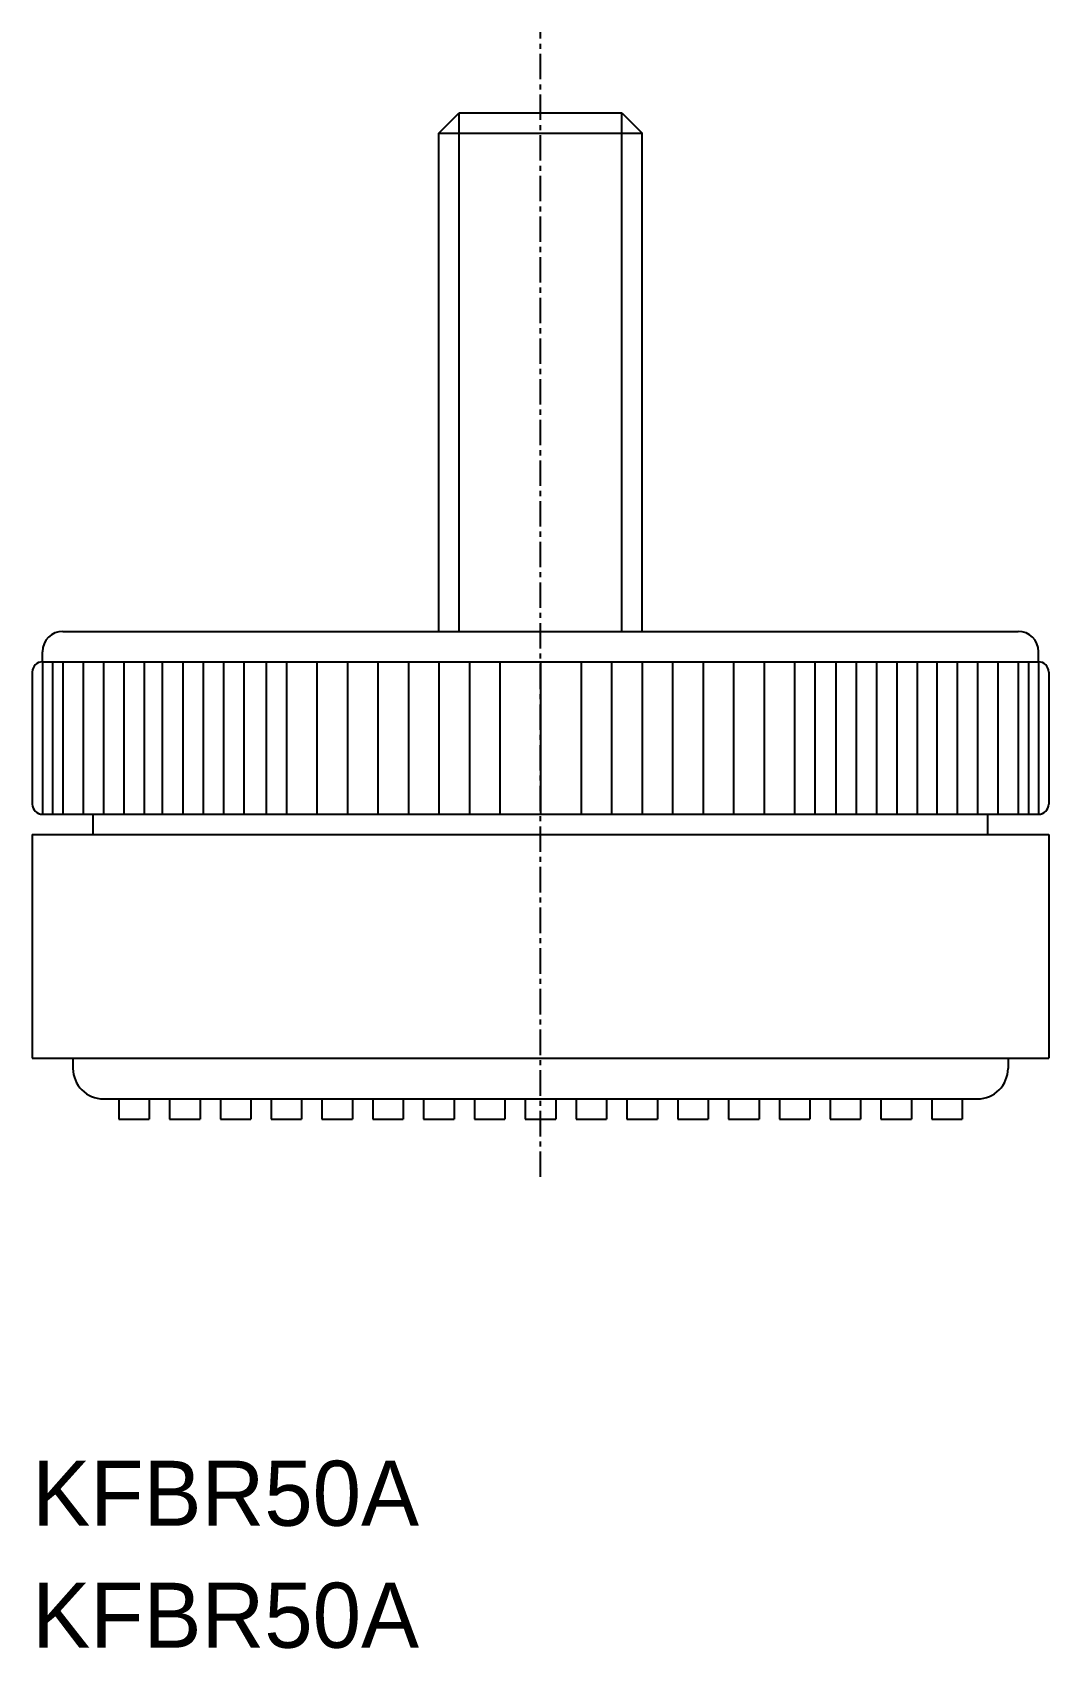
# Model space of a CAD drawing. Extents: x -3680.6 to -3630.6, y -941.8 to -862.3.
import ezdxf

# ---------------------------------------------------------------- set-up
doc = ezdxf.new("R2010")
doc.units = 0
doc.linetypes.add('CENTER', pattern=[2, 1.25, -0.25, 0.25, -0.25])
doc.layers.get('0').update_dxf_attribs({"linetype": 'CONTINUOUS'})
doc.layers.add('CENTER', color=1, linetype='CENTER')

msp = doc.modelspace()

# ---------------------------------------------------------------- linework, layer by layer
at = {"color": 7, "linetype": 'CONTINUOUS'}
for p, q in [((-3660.588, -867.224), (-3659.588, -866.224)), ((-3659.588, -866.224), (-3651.588, -866.224)), ((-3651.588, -866.224), (-3650.588, -867.224)), ((-3660.588, -867.224), (-3650.588, -867.224)), ((-3660.588, -891.724), (-3660.588, -867.224)), ((-3650.588, -891.724), (-3650.588, -867.224)), ((-3679.088, -891.724), (-3632.088, -891.724)), ((-3680.088, -893.224), (-3680.088, -892.724)), ((-3631.088, -893.224), (-3631.088, -892.724)), ((-3680.588, -893.724), (-3680.588, -900.224)), ((-3680.088, -893.224), (-3631.088, -893.224)), ((-3630.588, -893.724), (-3630.588, -900.224)), ((-3680.088, -900.724), (-3631.088, -900.724)), ((-3677.588, -901.724), (-3677.588, -900.724)), ((-3633.588, -901.724), (-3633.588, -900.724)), ((-3680.588, -901.724), (-3680.588, -912.724)), ((-3680.588, -901.724), (-3630.588, -901.724)), ((-3630.588, -901.724), (-3630.588, -912.724)), ((-3680.588, -912.724), (-3630.588, -912.724)), ((-3678.588, -912.724), (-3678.588, -913.224)), ((-3632.588, -912.724), (-3632.588, -913.224)), ((-3677.088, -914.724), (-3634.088, -914.724)), ((-3676.338, -914.724), (-3676.338, -915.724)), ((-3674.838, -914.724), (-3674.838, -915.724)), ((-3673.838, -914.724), (-3673.838, -915.724)), ((-3672.338, -914.724), (-3672.338, -915.724)), ((-3671.338, -914.724), (-3671.338, -915.724)), ((-3669.838, -914.724), (-3669.838, -915.724)), ((-3668.838, -914.724), (-3668.838, -915.724)), ((-3667.338, -914.724), (-3667.338, -915.724)), ((-3666.338, -914.724), (-3666.338, -915.724)), ((-3664.838, -914.724), (-3664.838, -915.724)), ((-3663.838, -914.724), (-3663.838, -915.724)), ((-3662.338, -914.724), (-3662.338, -915.724)), ((-3661.338, -914.724), (-3661.338, -915.724)), ((-3659.838, -914.724), (-3659.838, -915.724)), ((-3658.838, -914.724), (-3658.838, -915.724)), ((-3657.338, -914.724), (-3657.338, -915.724)), ((-3656.338, -914.724), (-3656.338, -915.724)), ((-3654.838, -914.724), (-3654.838, -915.724)), ((-3653.838, -914.724), (-3653.838, -915.724)), ((-3652.338, -914.724), (-3652.338, -915.724)), ((-3651.338, -914.724), (-3651.338, -915.724)), ((-3649.838, -914.724), (-3649.838, -915.724)), ((-3648.838, -914.724), (-3648.838, -915.724)), ((-3647.338, -914.724), (-3647.338, -915.724)), ((-3646.338, -914.724), (-3646.338, -915.724)), ((-3644.838, -914.724), (-3644.838, -915.724)), ((-3643.838, -914.724), (-3643.838, -915.724)), ((-3642.338, -914.724), (-3642.338, -915.724)), ((-3641.338, -914.724), (-3641.338, -915.724)), ((-3639.838, -914.724), (-3639.838, -915.724)), ((-3638.838, -914.724), (-3638.838, -915.724)), ((-3637.338, -914.724), (-3637.338, -915.724)), ((-3636.338, -914.724), (-3636.338, -915.724)), ((-3634.838, -914.724), (-3634.838, -915.724)), ((-3676.338, -915.724), (-3674.838, -915.724)), ((-3673.838, -915.724), (-3672.338, -915.724)), ((-3671.338, -915.724), (-3669.838, -915.724)), ((-3668.838, -915.724), (-3667.338, -915.724)), ((-3666.338, -915.724), (-3664.838, -915.724)), ((-3663.838, -915.724), (-3662.338, -915.724)), ((-3661.338, -915.724), (-3659.838, -915.724)), ((-3658.838, -915.724), (-3657.338, -915.724)), ((-3656.338, -915.724), (-3654.838, -915.724)), ((-3653.838, -915.724), (-3652.338, -915.724)), ((-3651.338, -915.724), (-3649.838, -915.724)), ((-3648.838, -915.724), (-3647.338, -915.724)), ((-3646.338, -915.724), (-3644.838, -915.724)), ((-3643.838, -915.724), (-3642.338, -915.724)), ((-3641.338, -915.724), (-3639.838, -915.724)), ((-3638.838, -915.724), (-3637.338, -915.724)), ((-3636.338, -915.724), (-3634.838, -915.724))]:
    msp.add_line(p, q, dxfattribs=at)
at = {"color": 3, "linetype": 'CONTINUOUS'}
for p, q in [((-3659.588, -891.724), (-3659.588, -866.224)), ((-3651.588, -891.724), (-3651.588, -866.224)), ((-3680.088, -893.224), (-3680.088, -900.724)), ((-3679.588, -893.224), (-3679.588, -900.724)), ((-3679.088, -893.224), (-3679.088, -900.724)), ((-3678.088, -893.224), (-3678.088, -900.724)), ((-3677.088, -893.224), (-3677.088, -900.724)), ((-3676.088, -893.224), (-3676.088, -900.724)), ((-3675.088, -893.224), (-3675.088, -900.724)), ((-3674.195, -893.224), (-3674.195, -900.724)), ((-3673.18, -893.224), (-3673.18, -900.724)), ((-3672.18, -893.224), (-3672.18, -900.724)), ((-3671.18, -893.224), (-3671.18, -900.724)), ((-3670.18, -893.224), (-3670.18, -900.724)), ((-3669.088, -893.224), (-3669.088, -900.724)), ((-3668.088, -893.224), (-3668.088, -900.724)), ((-3666.588, -893.224), (-3666.588, -900.724)), ((-3665.088, -893.224), (-3665.088, -900.724)), ((-3663.588, -893.224), (-3663.588, -900.724)), ((-3662.088, -893.224), (-3662.088, -900.724)), ((-3660.588, -893.224), (-3660.588, -900.724)), ((-3659.088, -893.224), (-3659.088, -900.724)), ((-3657.588, -893.224), (-3657.588, -900.724)), ((-3655.588, -893.224), (-3655.588, -900.724)), ((-3653.588, -893.224), (-3653.588, -900.724)), ((-3652.088, -893.224), (-3652.088, -900.724)), ((-3650.588, -893.224), (-3650.588, -900.724)), ((-3649.088, -893.224), (-3649.088, -900.724)), ((-3647.588, -893.224), (-3647.588, -900.724)), ((-3646.088, -893.224), (-3646.088, -900.724)), ((-3644.588, -893.224), (-3644.588, -900.724)), ((-3643.088, -893.224), (-3643.088, -900.724)), ((-3642.088, -893.224), (-3642.088, -900.724)), ((-3641.054, -893.224), (-3641.054, -900.724)), ((-3640.054, -893.224), (-3640.054, -900.724)), ((-3639.054, -893.224), (-3639.054, -900.724)), ((-3638.054, -893.224), (-3638.054, -900.724)), ((-3637.054, -893.224), (-3637.054, -900.724)), ((-3636.088, -893.224), (-3636.088, -900.724)), ((-3635.088, -893.224), (-3635.088, -900.724)), ((-3634.088, -893.224), (-3634.088, -900.724)), ((-3633.088, -893.224), (-3633.088, -900.724)), ((-3632.088, -893.224), (-3632.088, -900.724)), ((-3631.588, -893.224), (-3631.588, -900.724)), ((-3631.088, -893.224), (-3631.088, -900.724))]:
    msp.add_line(p, q, dxfattribs=at)
at = {"color": 7, "linetype": 'CONTINUOUS'}
for centre, radius, start, end in [((-3679.088, -892.724), 1, 90, 180), ((-3632.088, -892.724), 1, 0, 90), ((-3680.088, -893.724), 0.5, 90, 180), ((-3631.088, -893.724), 0.5, 0, 90), ((-3680.088, -900.224), 0.5, 180, 270), ((-3631.088, -900.224), 0.5, 270, 0), ((-3677.088, -913.224), 1.5, 180, 270), ((-3634.088, -913.224), 1.5, 270, 0)]:
    msp.add_arc(centre, radius, start, end, dxfattribs=at)
at = {"layer": 'CENTER', "color": 1, "linetype": 'CENTER'}
msp.add_line((-3655.588, -918.566), (-3655.588, -862.255), dxfattribs=at)

# ---------------------------------------------------------------- texts
at = {"color": 7, "linetype": 'CONTINUOUS'}
for p in [(-3680.588, -935.724), (-3680.588, -941.724)]:
    msp.add_text('KFBR50A', height=3.2, dxfattribs=at).set_placement(p)

doc.saveas('drawing.dxf')
